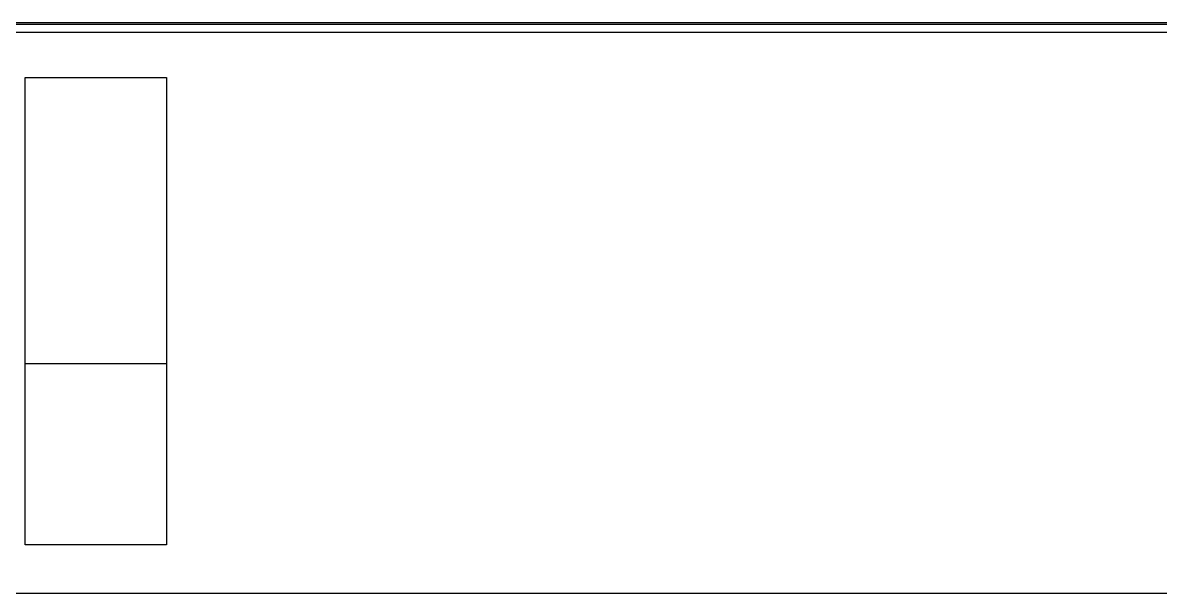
# Model space of a CAD drawing. Header units: millimetres. Extents: x -25459 to 1045457, y -66278 to 462905.
# Drawn here: x 653123 to 654011, y 34172 to 34617 of the extents above; entities that cross this region are included whole.
import ezdxf
from ezdxf.enums import TextEntityAlignment as Align

# ---------------------------------------------------------------- set-up
doc = ezdxf.new("R2010")
doc.units = ezdxf.units.MM
doc.styles.add('ISOCPEUR', font='isocpeui.ttf', dxfattribs={"height": 250})

# ---------------------------------------------------------------- blocks, each defined once
blk = doc.blocks.new('*U74')
at = {"color": 0, "linetype": 'ByBlock', "lineweight": -2}
for p, q in [((174.5, 22.225), (625.5, 22.225)), ((394.485, 18.061), (405.515, 18.061)), ((394.485, -18.442), (394.485, 18.061)), ((405.515, 18.061), (405.515, -18.442)), ((394.485, -4.282), (405.515, -4.282)), ((405.515, -18.442), (394.485, -18.442)), ((174.5, -22.225), (625.5, -22.225))]:
    blk.add_line(p, q, dxfattribs=at)
at = {"color": 0, "lineweight": -2, "style": 'ISOCPEUR', "oblique": 15, "flags": 8}
blk.add_attdef('НАИМЕНОВАНИЕ', text='', height=25, dxfattribs=at).set_placement((750, 10.425), align=Align.MIDDLE_LEFT)
blk = doc.blocks.new('SE2600 ОПЕРАТОР PRO')
at = {"color": 7}
for p, q in [((16273.8, 25.6), (722, 25.6)), ((7497.2, 0), (10884.8, 0)), ((10743.6, 0), (16273.8, 0))]:
    blk.add_line(p, q, dxfattribs=at)

msp = doc.modelspace()

# ---------------------------------------------------------------- block references
at = {"color": 252, "lineweight": 0, "xscale": 0.28485, "yscale": 0.28485, "zscale": 0.28485}
msp.add_blockref('SE2600 ОПЕРАТОР PRO', (650752.791, 34610.144), dxfattribs=at)
at = {"xscale": 10, "yscale": 10, "zscale": 10}
msp.add_blockref('*U74', (649180.62, 34394.183), dxfattribs=at)

doc.saveas('drawing.dxf')
